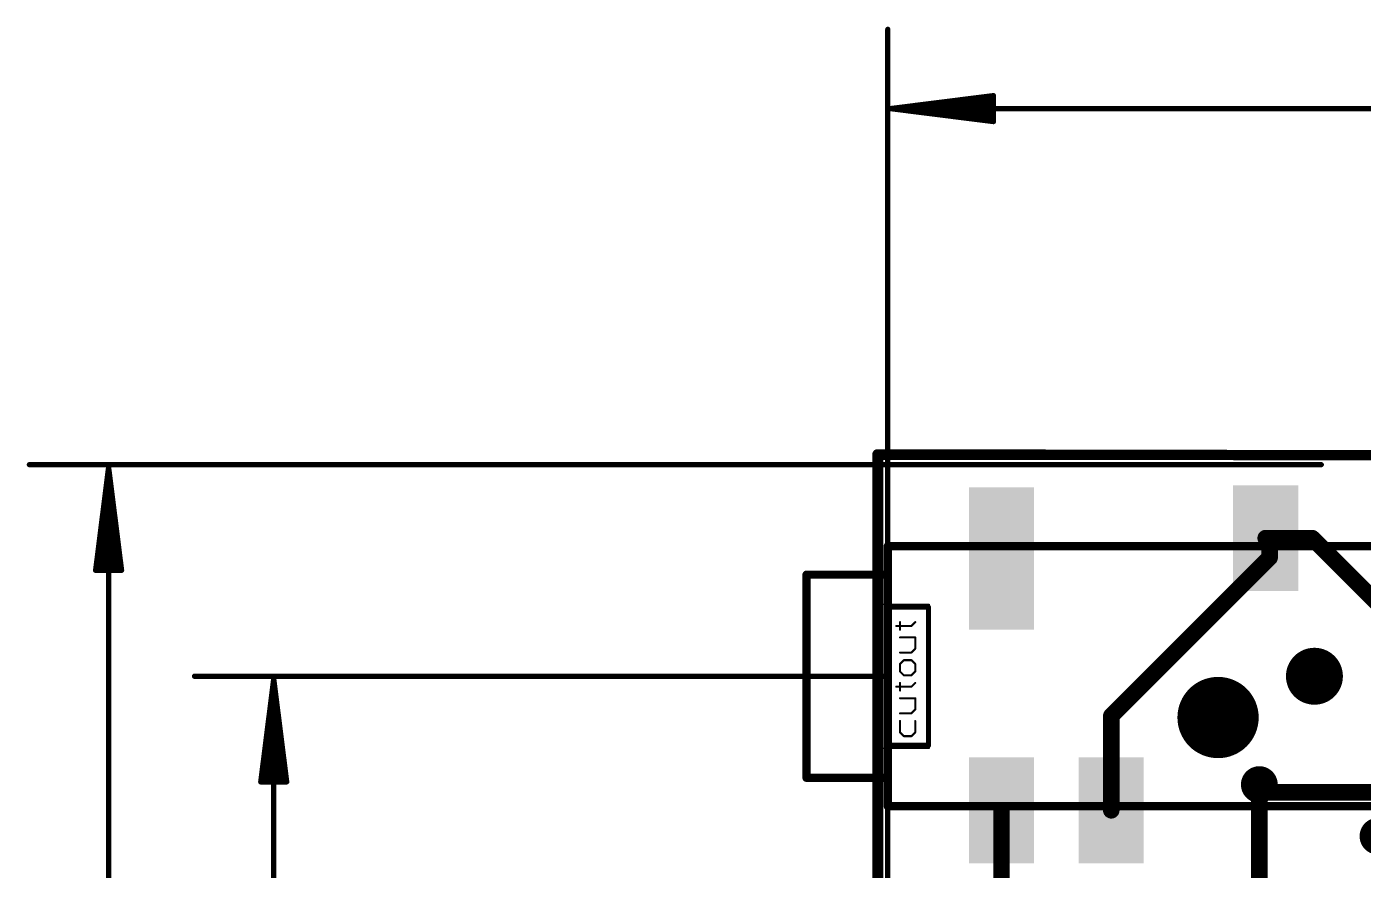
# Model space of a CAD drawing. Extents: x -21.4 to 69.1, y -5.3 to 64.3.
# Drawn here: x -21.07 to 11.83, y 43.23 to 63.99 of the extents above; entities that cross this region are included whole.
import ezdxf

# ---------------------------------------------------------------- set-up
doc = ezdxf.new("R2010")
doc.units = 0
for name, color, linetype in [('1', 12, 'CONTINUOUS'), ('16', 132, 'CONTINUOUS'), ('18', 110, 'CONTINUOUS'), ('20', 53, 'CONTINUOUS'), ('21', 40, 'CONTINUOUS'), ('23', 53, 'CONTINUOUS'), ('29', 253, 'CONTINUOUS'), ('30', 253, 'CONTINUOUS'), ('47', 253, 'CONTINUOUS'), ('51', 253, 'CONTINUOUS')]:
    doc.layers.add(name, color=color, linetype=linetype)

# ---------------------------------------------------------------- blocks, each defined once
blk = doc.blocks.new('PIE')
at = {"const_width": 0.5}
blk.add_lwpolyline([(0, -0.25, 1), (0, 0.25, 1), (0, -0.25)], format="xyb", dxfattribs=at)
blk = doc.blocks.new('RECT')
blk.add_solid([(-0.5, -0.5), (0.5, -0.5), (-0.5, 0.5), (0.5, 0.5)])
blk = doc.blocks.new('ROUNDV')
at = {"const_width": 0.5}
blk.add_lwpolyline([(0, -0.25, 1), (0, 0.25, 1), (0, -0.25)], format="xyb", dxfattribs=at)

msp = doc.modelspace()

# ---------------------------------------------------------------- linework, layer by layer
at = {"layer": '1'}
for points, const_width in [([(-0.127, 53.467), (-0.127, -0.762)], 0.254), ([(68.961, 53.34), (-0.127, 53.467)], 0.254), ([(9.525, 51.308), (9.427, 51.406)], 0.4064), ([(9.427, 51.406), (10.57, 51.406)], 0.4064), ([(9.525, 50.927), (9.525, 51.308)], 0.4064), ([(10.57, 51.406), (13.462, 48.514)], 0.4064), ([(5.627, 47.029), (9.525, 50.927)], 0.4064), ([(5.627, 44.706), (5.627, 47.029)], 0.4064), ([(9.271, 45.339), (9.459, 45.151)], 0.4064), ([(9.459, 45.151), (13.462, 45.151)], 0.4064), ([(2.927, 44.706), (2.927, 42.412)], 0.4064)]:
    msp.add_lwpolyline(points, dxfattribs=dict(at, const_width=const_width))
for points, const_width in [([(-0.0635, 53.467, 1), (-0.1905, 53.467)], 0.127), ([(-0.1269, 53.5305, 1), (-0.1271, 53.4035)], 0.127), ([(9.427, 51.5076, 1), (9.427, 51.3044)], 0.2032), ([(9.4988, 51.4778, 1), (9.3552, 51.3342)], 0.2032), ([(9.6266, 51.308, 1), (9.4234, 51.308)], 0.2032), ([(9.4532, 51.2362, 1), (9.5968, 51.3798)], 0.2032), ([(10.6418, 51.4778, 1), (10.4982, 51.3342)], 0.2032), ([(10.57, 51.3044, 1), (10.57, 51.5076)], 0.2032), ([(9.4234, 50.927, 1), (9.6266, 50.927)], 0.2032), ([(9.5968, 50.8552, 1), (9.4532, 50.9988)], 0.2032), ([(5.7286, 47.029, 1), (5.5254, 47.029)], 0.2032), ([(5.5552, 47.1008, 1), (5.6988, 46.9572)], 0.2032), ([(9.3428, 45.4108, 1), (9.1992, 45.2672)], 0.2032), ([(9.459, 45.2526, 1), (9.459, 45.0494)], 0.2032), ([(9.3872, 45.0792, 1), (9.5308, 45.2228)], 0.2032), ([(3.0286, 44.706, 1), (2.8254, 44.706)], 0.2032), ([(5.5254, 44.706, 1), (5.7286, 44.706)], 0.2032)]:
    msp.add_lwpolyline(points, format="xyb", dxfattribs=dict(at, const_width=const_width))
at = {"layer": '16'}
for points, const_width in [([(-0.127, 53.467), (-0.127, -0.762)], 0.254), ([(68.834, 53.34), (-0.127, 53.467)], 0.254), ([(9.271, 42.418), (9.271, 45.339)], 0.4064)]:
    msp.add_lwpolyline(points, dxfattribs=dict(at, const_width=const_width))
for points, const_width in [([(-0.0635, 53.467, 1), (-0.1905, 53.467)], 0.127), ([(-0.1269, 53.5305, 1), (-0.1271, 53.4035)], 0.127), ([(9.3726, 45.339, 1), (9.1694, 45.339)], 0.2032)]:
    msp.add_lwpolyline(points, format="xyb", dxfattribs=dict(at, const_width=const_width))
at = {"layer": '20'}
for p, q in [((64.516, 53.34), (0, 53.34)), ((0, 53.34), (0, 49.784)), ((0, 49.784), (1.143, 49.784)), ((1.143, 49.784), (1.143, 46.228)), ((1.143, 46.228), (0, 46.228)), ((0, 46.228), (0, 0))]:
    msp.add_line(p, q, dxfattribs=at)
msp.add_circle((10.627, 48.006), 0.65, dxfattribs=at)
at = {"layer": '21'}
for points, const_width in [([(0.127, 49.706), (0.127, 51.206)], 0.2032), ([(0.127, 51.206), (1.727, 51.206)], 0.2032), ([(4.027, 51.206), (8.127, 51.206)], 0.2032), ([(12.127, 51.206), (10.727, 51.206)], 0.2032), ([(0.127, 46.306), (0.127, 49.706)], 0.2032), ([(0.127, 49.706), (1.127, 49.706)], 0.127), ([(1.127, 49.706), (1.127, 46.306)], 0.127), ([(0.127, 44.806), (0.127, 46.306)], 0.2032), ([(1.127, 46.306), (0.127, 46.306)], 0.127), ([(0.127, 44.806), (1.627, 44.806)], 0.2032), ([(6.927, 44.806), (12.127, 44.806)], 0.2032)]:
    msp.add_lwpolyline(points, dxfattribs=dict(at, const_width=const_width))
for points, const_width in [([(0.1778, 51.206, 1), (0.0762, 51.206)], 0.1016), ([(0.127, 51.2568, 1), (0.127, 51.1552)], 0.1016), ([(1.727, 51.1552, 1), (1.727, 51.2568)], 0.1016), ([(4.027, 51.2568, 1), (4.027, 51.1552)], 0.1016), ([(8.127, 51.1552, 1), (8.127, 51.2568)], 0.1016), ([(10.727, 51.2568, 1), (10.727, 51.1552)], 0.1016), ([(0.1778, 49.706, 1), (0.0762, 49.706)], 0.1016), ([(0.0762, 49.706, 1), (0.1778, 49.706)], 0.1016), ([(0.127, 49.7378, 1), (0.127, 49.6743)], 0.0635), ([(1.1587, 49.706, 1), (1.0953, 49.706)], 0.0635), ([(1.127, 49.6743, 1), (1.127, 49.7378)], 0.0635), ([(0.1778, 46.306, 1), (0.0762, 46.306)], 0.1016), ([(0.0762, 46.306, 1), (0.1778, 46.306)], 0.1016), ([(0.127, 46.3378, 1), (0.127, 46.2743)], 0.0635), ([(1.0953, 46.306, 1), (1.1587, 46.306)], 0.0635), ([(1.127, 46.2743, 1), (1.127, 46.3378)], 0.0635), ([(0.127, 44.8568, 1), (0.127, 44.7552)], 0.1016), ([(0.0762, 44.806, 1), (0.1778, 44.806)], 0.1016), ([(1.627, 44.7552, 1), (1.627, 44.8568)], 0.1016), ([(6.927, 44.8568, 1), (6.927, 44.7552)], 0.1016)]:
    msp.add_lwpolyline(points, format="xyb", dxfattribs=dict(at, const_width=const_width))
at = {"layer": '23'}
for p in [(0.127, 48.006), (8.255, 46.99)]:
    msp.add_point(p, dxfattribs=at)
at = {"layer": '29'}
for points, const_width in [([(10.627, 47.6556, 1), (10.627, 48.3564, 1), (10.627, 47.6556)], 0.7008), ([(8.255, 47.74, 0.4142), (7.505, 46.99)], 0.5), ([(9.005, 46.99, 0.4142), (8.255, 47.74)], 0.5), ([(8.255, 47.865, 1), (8.255, 47.615)], 0.25), ([(8.255, 47.615, 1), (8.255, 47.865)], 0.25), ([(7.505, 46.99, 0.4142), (8.255, 46.24)], 0.5), ([(7.63, 46.99, 1), (7.38, 46.99)], 0.25), ([(7.38, 46.99, 1), (7.63, 46.99)], 0.25), ([(8.255, 46.24, 0.4142), (9.005, 46.99)], 0.5), ([(9.13, 46.99, 1), (8.88, 46.99)], 0.25), ([(8.88, 46.99, 1), (9.13, 46.99)], 0.25), ([(8.255, 46.365, 1), (8.255, 46.115)], 0.25), ([(8.255, 46.115, 1), (8.255, 46.365)], 0.25)]:
    msp.add_lwpolyline(points, format="xyb", dxfattribs=dict(at, const_width=const_width))
at = {"layer": '30', "const_width": 0.7008}
msp.add_lwpolyline([(10.627, 47.6556, 1), (10.627, 48.3564, 1), (10.627, 47.6556)], format="xyb", dxfattribs=at)
at = {"layer": '47', "const_width": 0.13}
for points in [[(0.127, 39.624), (0.127, 63.926)], [(0.192, 61.976), (2.727, 62.2952)], [(0.192, 61.976), (2.727, 62.236)], [(0.192, 61.976), (2.727, 62.106)], [(2.727, 62.2952), (2.727, 61.6568)], [(0.192, 61.976), (68.515, 61.976)], [(2.727, 61.6568), (0.192, 61.976)], [(2.727, 61.846), (0.192, 61.976)], [(2.727, 61.716), (0.192, 61.976)], [(10.795, 53.213), (-21, 53.213)], [(-19.05, 53.148), (-19.3692, 50.613)], [(-19.05, 53.148), (-19.31, 50.613)], [(-19.05, 53.148), (-19.18, 50.613)], [(-19.05, 0.065), (-19.05, 53.148)], [(-18.7308, 50.613), (-19.05, 53.148)], [(-18.92, 50.613), (-19.05, 53.148)], [(-18.79, 50.613), (-19.05, 53.148)], [(-19.3692, 50.613), (-18.7308, 50.613)], [(0.127, 48.006), (-16.936, 48.006)], [(-14.986, 47.941), (-15.3052, 45.406)], [(-14.986, 47.941), (-15.246, 45.406)], [(-14.986, 47.941), (-15.116, 45.406)], [(-14.986, 0.065), (-14.986, 47.941)], [(-14.6668, 45.406), (-14.986, 47.941)], [(-14.856, 45.406), (-14.986, 47.941)], [(-14.726, 45.406), (-14.986, 47.941)], [(-15.3052, 45.406), (-14.6668, 45.406)]]:
    msp.add_lwpolyline(points, dxfattribs=at)
at = {"layer": '47', "const_width": 0.065}
for points in [[(0.1595, 63.926, 1), (0.0945, 63.926)], [(2.7595, 62.2952, 1), (2.6945, 62.2952)], [(2.7311, 62.263, 1), (2.7229, 62.3275)], [(2.7303, 62.2037, 1), (2.7237, 62.2683)], [(2.7287, 62.0735, 1), (2.7253, 62.1385)], [(0.192, 62.0085, 1), (0.192, 61.9435)], [(0.1961, 62.0082, 1), (0.1879, 61.9438)], [(0.1903, 62.0085, 1), (0.1937, 61.9435)], [(0.1937, 62.0085, 1), (0.1903, 61.9435)], [(0.1953, 62.0083, 1), (0.1887, 61.9437)], [(0.1887, 62.0083, 1), (0.1953, 61.9437)], [(0.1879, 62.0082, 1), (0.1961, 61.9438)], [(2.7253, 61.8135, 1), (2.7287, 61.8785)], [(2.6945, 61.6568, 1), (2.7595, 61.6568)], [(2.7229, 61.6245, 1), (2.7311, 61.689)], [(2.7237, 61.6837, 1), (2.7303, 61.7483)], [(-21, 53.2455, 1), (-21, 53.1805)], [(-19.0175, 53.148, 1), (-19.0825, 53.148)], [(-19.0178, 53.1521, 1), (-19.0822, 53.1439)], [(-19.0175, 53.1463, 1), (-19.0825, 53.1497)], [(-19.0175, 53.1497, 1), (-19.0825, 53.1463)], [(-19.0177, 53.1513, 1), (-19.0823, 53.1447)], [(-19.0177, 53.1447, 1), (-19.0823, 53.1513)], [(-19.0178, 53.1439, 1), (-19.0822, 53.1521)], [(10.795, 53.1805, 1), (10.795, 53.2455)], [(-19.3692, 50.6455, 1), (-19.3692, 50.5805)], [(-18.7308, 50.5805, 1), (-18.7308, 50.6455)], [(-19.4015, 50.6171, 1), (-19.337, 50.6089)], [(-19.3423, 50.6163, 1), (-19.2777, 50.6097)], [(-19.2125, 50.6147, 1), (-19.1475, 50.6113)], [(-18.9525, 50.6113, 1), (-18.8875, 50.6147)], [(-18.8223, 50.6097, 1), (-18.7577, 50.6163)], [(-18.763, 50.6089, 1), (-18.6985, 50.6171)], [(-16.936, 48.0385, 1), (-16.936, 47.9735)], [(0.127, 47.9735, 1), (0.127, 48.0385)], [(-14.9535, 47.941, 1), (-15.0185, 47.941)], [(-14.9538, 47.9451, 1), (-15.0182, 47.9369)], [(-14.9535, 47.9393, 1), (-15.0185, 47.9427)], [(-14.9535, 47.9427, 1), (-15.0185, 47.9393)], [(-14.9537, 47.9443, 1), (-15.0183, 47.9377)], [(-14.9537, 47.9377, 1), (-15.0183, 47.9443)], [(-14.9538, 47.9369, 1), (-15.0182, 47.9451)], [(-15.3375, 45.4101, 1), (-15.273, 45.4019)], [(-15.3052, 45.4385, 1), (-15.3052, 45.3735)], [(-15.2783, 45.4093, 1), (-15.2137, 45.4027)], [(-15.1485, 45.4077, 1), (-15.0835, 45.4043)], [(-14.8885, 45.4043, 1), (-14.8235, 45.4077)], [(-14.7583, 45.4027, 1), (-14.6937, 45.4093)], [(-14.699, 45.4019, 1), (-14.6345, 45.4101)], [(-14.6668, 45.3735, 1), (-14.6668, 45.4385)]]:
    msp.add_lwpolyline(points, format="xyb", dxfattribs=at)
at = {"layer": '51'}
for p, q in [((64.516, 53.34), (0, 53.34)), ((0, 53.34), (0, 0))]:
    msp.add_line(p, q, dxfattribs=at)
for points, const_width in [([(0.127, 50.506), (0.127, 51.206)], 0.2032), ([(0.127, 51.206), (12.127, 51.206)], 0.2032), ([(-1.873, 50.506), (-1.873, 45.506)], 0.2032), ([(-1.873, 50.506), (0.127, 50.506)], 0.2032), ([(0.127, 45.506), (0.127, 50.506)], 0.127), ([(0.4288, 49.1508), (0.4288, 49.3373)], 0.0508), ([(0.7084, 49.2441), (0.8016, 49.3373)], 0.0508), ([(0.3355, 49.2441), (0.7084, 49.2441)], 0.0508), ([(0.8016, 48.9624), (0.4288, 48.9624)], 0.0508), ([(0.7084, 48.5895), (0.8016, 48.6827)], 0.0508), ([(0.8016, 48.6827), (0.8016, 48.9624)], 0.0508), ([(0.4288, 48.5895), (0.7084, 48.5895)], 0.0508), ([(0.522, 48.4011), (0.4288, 48.3079)], 0.0508), ([(0.7084, 48.4011), (0.522, 48.4011)], 0.0508), ([(0.8016, 48.3079), (0.7084, 48.4011)], 0.0508), ([(0.4288, 48.3079), (0.4288, 48.1214)], 0.0508), ([(0.4288, 48.1214), (0.522, 48.0282)], 0.0508), ([(0.522, 48.0282), (0.7084, 48.0282)], 0.0508), ([(0.7084, 48.0282), (0.8016, 48.1214)], 0.0508), ([(0.8016, 48.1214), (0.8016, 48.3079)], 0.0508), ([(0.3355, 47.7472), (0.7084, 47.7472)], 0.0508), ([(0.4288, 47.654), (0.4288, 47.8404)], 0.0508), ([(0.7084, 47.7472), (0.8016, 47.8404)], 0.0508), ([(0.8016, 47.4656), (0.4288, 47.4656)], 0.0508), ([(0.8016, 47.1859), (0.8016, 47.4656)], 0.0508), ([(0.4288, 47.0927), (0.7084, 47.0927)], 0.0508), ([(0.7084, 47.0927), (0.8016, 47.1859)], 0.0508), ([(0.4288, 46.9043), (0.4288, 46.6246)], 0.0508), ([(0.8016, 46.6246), (0.8016, 46.9043)], 0.0508), ([(0.4288, 46.6246), (0.522, 46.5314)], 0.0508), ([(0.522, 46.5314), (0.7084, 46.5314)], 0.0508), ([(0.7084, 46.5314), (0.8016, 46.6246)], 0.0508), ([(-1.873, 45.506), (0.127, 45.506)], 0.2032), ([(0.127, 44.806), (0.127, 45.506)], 0.127), ([(12.127, 44.806), (0.127, 44.806)], 0.2032)]:
    msp.add_lwpolyline(points, dxfattribs=dict(at, const_width=const_width))
for points, const_width in [([(0.1778, 51.206, 1), (0.0762, 51.206)], 0.1016), ([(0.127, 51.2568, 1), (0.127, 51.1552)], 0.1016), ([(-1.8222, 50.506, 1), (-1.9238, 50.506)], 0.1016), ([(-1.873, 50.5568, 1), (-1.873, 50.4552)], 0.1016), ([(0.0762, 50.506, 1), (0.1778, 50.506)], 0.1016), ([(0.1588, 50.506, 1), (0.0953, 50.506)], 0.0635), ([(0.127, 50.4552, 1), (0.127, 50.5568)], 0.1016), ([(0.4415, 49.3373, 1), (0.4161, 49.3373)], 0.0254), ([(0.8106, 49.3283, 1), (0.7926, 49.3462)], 0.0254), ([(0.3355, 49.2568, 1), (0.3355, 49.2314)], 0.0254), ([(0.4161, 49.1508, 1), (0.4415, 49.1508)], 0.0254), ([(0.6994, 49.253, 1), (0.7174, 49.2351)], 0.0254), ([(0.7084, 49.2314, 1), (0.7084, 49.2568)], 0.0254), ([(0.4288, 48.9751, 1), (0.4288, 48.9497)], 0.0254), ([(0.8143, 48.9624, 1), (0.7889, 48.9624)], 0.0254), ([(0.7889, 48.6827, 1), (0.8143, 48.6827)], 0.0254), ([(0.8106, 48.6738, 1), (0.7926, 48.6917)], 0.0254), ([(0.8016, 48.9497, 1), (0.8016, 48.9751)], 0.0254), ([(0.4288, 48.6022, 1), (0.4288, 48.5768)], 0.0254), ([(0.522, 48.4138, 1), (0.522, 48.3884)], 0.0254), ([(0.5309, 48.3921, 1), (0.513, 48.4101)], 0.0254), ([(0.6994, 48.5985, 1), (0.7174, 48.5806)], 0.0254), ([(0.7174, 48.4101, 1), (0.6994, 48.3921)], 0.0254), ([(0.7084, 48.5768, 1), (0.7084, 48.6022)], 0.0254), ([(0.7084, 48.3884, 1), (0.7084, 48.4138)], 0.0254), ([(0.4415, 48.3079, 1), (0.4161, 48.3079)], 0.0254), ([(0.4198, 48.3168, 1), (0.4377, 48.2989)], 0.0254), ([(0.4377, 48.1304, 1), (0.4198, 48.1125)], 0.0254), ([(0.4161, 48.1214, 1), (0.4415, 48.1214)], 0.0254), ([(0.522, 48.0409, 1), (0.522, 48.0155)], 0.0254), ([(0.513, 48.0192, 1), (0.5309, 48.0372)], 0.0254), ([(0.6994, 48.0372, 1), (0.7174, 48.0192)], 0.0254), ([(0.7084, 48.0155, 1), (0.7084, 48.0409)], 0.0254), ([(0.8143, 48.3079, 1), (0.7889, 48.3079)], 0.0254), ([(0.7889, 48.1214, 1), (0.8143, 48.1214)], 0.0254), ([(0.7926, 48.2989, 1), (0.8106, 48.3168)], 0.0254), ([(0.8106, 48.1125, 1), (0.7926, 48.1304)], 0.0254), ([(0.3355, 47.7599, 1), (0.3355, 47.7345)], 0.0254), ([(0.4415, 47.8404, 1), (0.4161, 47.8404)], 0.0254), ([(0.6994, 47.7562, 1), (0.7174, 47.7383)], 0.0254), ([(0.7084, 47.7345, 1), (0.7084, 47.7599)], 0.0254), ([(0.8106, 47.8315, 1), (0.7926, 47.8494)], 0.0254), ([(0.4161, 47.654, 1), (0.4415, 47.654)], 0.0254), ([(0.4288, 47.4783, 1), (0.4288, 47.4529)], 0.0254), ([(0.8143, 47.4656, 1), (0.7889, 47.4656)], 0.0254), ([(0.8016, 47.4529, 1), (0.8016, 47.4783)], 0.0254), ([(0.4288, 47.1054, 1), (0.4288, 47.08)], 0.0254), ([(0.6994, 47.1017, 1), (0.7174, 47.0837)], 0.0254), ([(0.7084, 47.08, 1), (0.7084, 47.1054)], 0.0254), ([(0.7889, 47.1859, 1), (0.8143, 47.1859)], 0.0254), ([(0.8106, 47.1769, 1), (0.7926, 47.1949)], 0.0254), ([(0.4415, 46.9043, 1), (0.4161, 46.9043)], 0.0254), ([(0.8143, 46.9043, 1), (0.7889, 46.9043)], 0.0254), ([(0.4377, 46.6336, 1), (0.4198, 46.6156)], 0.0254), ([(0.4161, 46.6246, 1), (0.4415, 46.6246)], 0.0254), ([(0.522, 46.5441, 1), (0.522, 46.5187)], 0.0254), ([(0.513, 46.5224, 1), (0.5309, 46.5404)], 0.0254), ([(0.6994, 46.5404, 1), (0.7174, 46.5224)], 0.0254), ([(0.7084, 46.5187, 1), (0.7084, 46.5441)], 0.0254), ([(0.7889, 46.6246, 1), (0.8143, 46.6246)], 0.0254), ([(0.8106, 46.6156, 1), (0.7926, 46.6336)], 0.0254), ([(-1.873, 45.5568, 1), (-1.873, 45.4552)], 0.1016), ([(-1.9238, 45.506, 1), (-1.8222, 45.506)], 0.1016), ([(0.1588, 45.506, 1), (0.0953, 45.506)], 0.0635), ([(0.0953, 45.506, 1), (0.1588, 45.506)], 0.0635), ([(0.127, 45.4552, 1), (0.127, 45.5568)], 0.1016), ([(0.127, 44.8568, 1), (0.127, 44.7552)], 0.1016), ([(0.0953, 44.806, 1), (0.1588, 44.806)], 0.0635)]:
    msp.add_lwpolyline(points, format="xyb", dxfattribs=dict(at, const_width=const_width))

# ---------------------------------------------------------------- block references
at = {"layer": '1', "xscale": 1.5}
for p, yscale in [((9.427, 51.406), 2.5), ((2.927, 50.906), 3.4), ((2.927, 44.706), 2.5), ((5.627, 44.706), 2.5)]:
    msp.add_blockref('RECT', p, dxfattribs=dict(at, yscale=yscale))
at = {"layer": '1'}
msp.add_blockref('PIE', (8.255, 46.99), dxfattribs=at)
at = {"layer": '18', "xscale": 0.9064, "yscale": 0.9064}
for p in [(9.271, 45.339), (9.271, 45.339), (12.192, 44.069), (12.192, 44.069)]:
    msp.add_blockref('ROUNDV', p, dxfattribs=at)
at = {"layer": '29'}
for name, p, xscale, yscale in [('RECT', (2.927, 50.906), 1.6016, 3.5016), ('RECT', (9.427, 51.406), 1.6016, 2.6016), ('PIE', (8.255, 46.99), 1.1016, 1.1016), ('RECT', (2.927, 44.706), 1.6016, 2.6016), ('RECT', (5.627, 44.706), 1.6016, 2.6016)]:
    msp.add_blockref(name, p, dxfattribs=dict(at, xscale=xscale, yscale=yscale))
at = {"layer": '51', "xscale": 1.6, "yscale": 1.4}
for p in [(2.927, 51.706), (9.427, 51.706), (2.927, 44.256), (5.627, 44.256)]:
    msp.add_blockref('RECT', p, dxfattribs=at)

doc.saveas('drawing.dxf')
